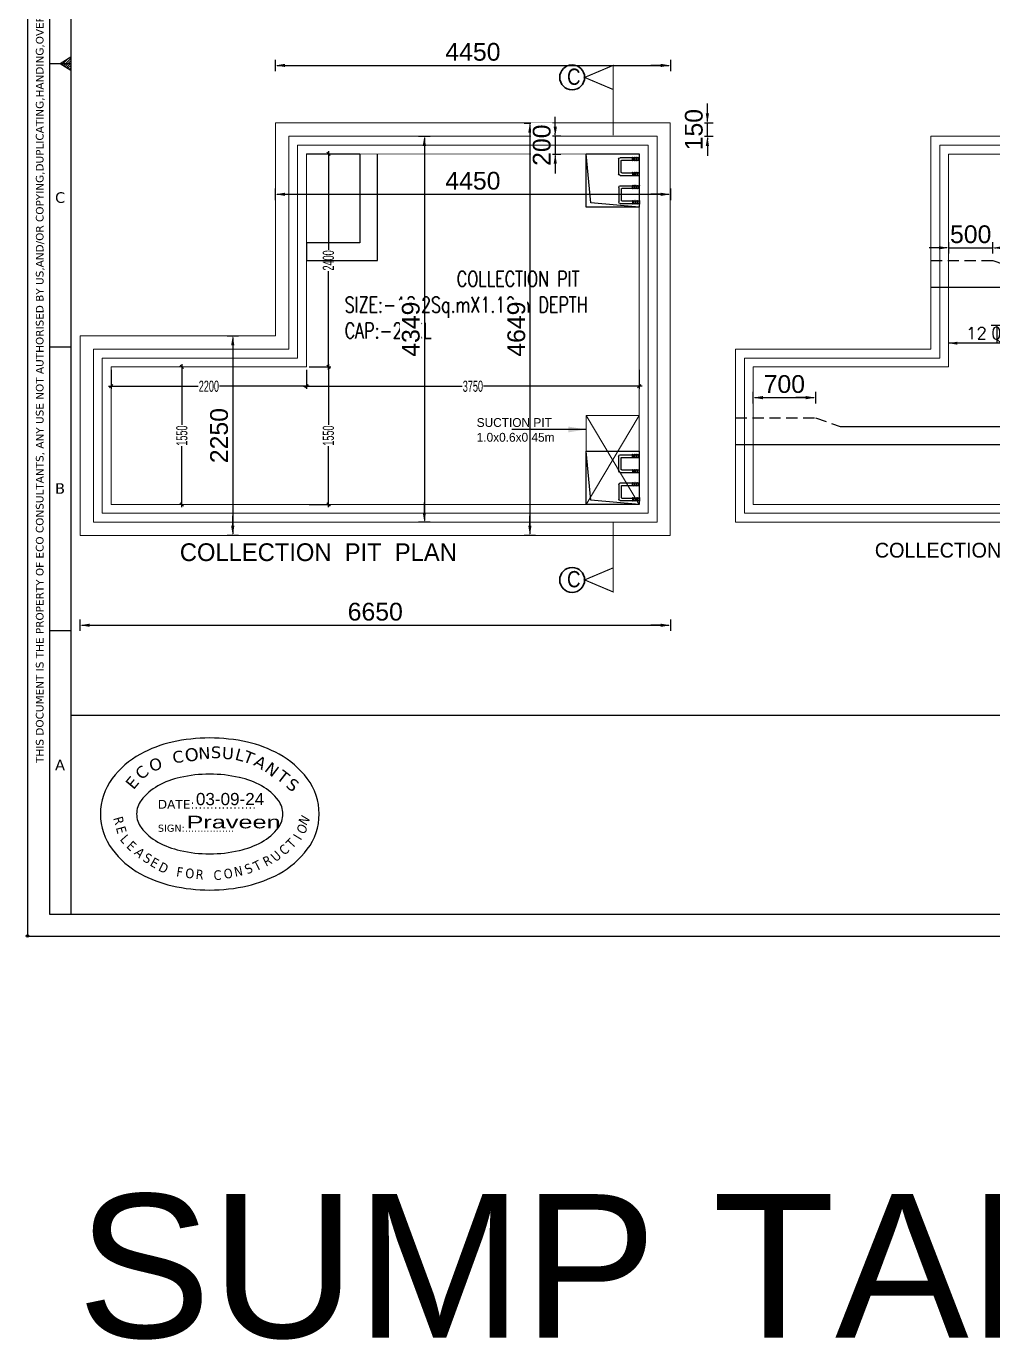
# Model space of a CAD drawing. Extents: x 1878645 to 3043969, y -1160829 to -603973.
# Drawn here: x 2174333 to 2185222, y -778553 to -763747 of the extents above; entities that cross this region are included whole.
import ezdxf
from ezdxf.enums import TextEntityAlignment as Align

# ---------------------------------------------------------------- set-up
doc = ezdxf.new("R2010")
doc.units = 0
doc.header["$LTSCALE"] = 100
doc.header["$PDMODE"] = 66
for name, pattern in [('Hidden', [9.525, 6.35, -3.175]), ('HIDDEN2', [4.7625, 3.175, -1.5875]), ('Taglines', [7, 3, -1, 0.5, -1, 0.5, -1])]:
    doc.linetypes.add(name, pattern=pattern)
doc.layers.get('Defpoints').update_dxf_attribs({"lineweight": 0})
for name, color, linetype in [('01_Master plan_Basement plan (Handicap Toilet)$0$$0$AHC-A-TEXT', 8, 'Continuous'), ('A-DIMN-100', 5, 'Continuous'), ('B-TXT', 7, 'Continuous'), ('BASEMENT SUMP', 200, 'Continuous'), ('BLAOCK PLAN', 251, 'Continuous'), ('Dim', 3, 'Continuous'), ('PHE -SUMP', 200, 'Continuous'), ('PHE-SWD', 40, 'Continuous'), ('PL-Drain', 3, 'Continuous'), ('PS_MH', 252, 'Continuous'), ('REINF', 5, 'Continuous')]:
    doc.layers.add(name, color=color, linetype=linetype)
doc.layers.add('A-GRID-TAG', color=3, linetype='Continuous', lineweight=0)
doc.layers.add('ECO BEAM', color=2, linetype='HIDDEN2', lineweight=35)
doc.styles.add('01_Master plan_Basement plan (Handicap Toilet)$0$$0$STD-100', font='timesi.ttf', dxfattribs={"height": 150})
doc.styles.add('ARIAL', font='arial.ttf')
doc.styles.add('city', font='MISTRAL.TTF')
doc.styles.add('ROMANS', font='simplex.shx', dxfattribs={"width": 0.75})
doc.styles.add('sobha.sed', font='swisscl.ttf', dxfattribs={"width": 0.8})
doc.styles.get("Standard").update_dxf_attribs({"font": 'verdana.ttf'})
doc.styles.add('Tahoma', font='ARIALN.TTF')
doc.styles.add('TEXT', font='tahoma.ttf', dxfattribs={"height": 8})
doc.styles.add('VERDANA', font='verdana.ttf')
doc.dimstyles.new('A-150-DIM-EXT_MAIN(FT)', dxfattribs={"dimscale": 0, "dimtxt": 200, "dimasz": 18, "dimexe": 100, "dimexo": 100, "dimgap": 50, "dimtad": 1, "dimdec": 0, "dimdsep": 46, "dimtxsty": 'ARIAL', "dimblk": 'A3', "dimcen": 0.025, "dimse1": 1, "dimse2": 1, "dimclrd": 256, "dimclre": 256, "dimclrt": 7, "dimazin": 2, "dimtfac": 1, "dimtdec": 0, "dimtix": 1, "dimtmove": 2, "dimatfit": 3, "dimldrblk": 'WSA-DOT-100', "dimfxl": 1, "dimtolj": 1, "dimtzin": 0, "dimarcsym": 0})
doc.dimstyles.new('ARKA', dxfattribs={"dimtxt": 400, "dimasz": 400, "dimexe": 0, "dimexo": 0, "dimgap": 0, "dimtad": 0, "dimdec": 0, "dimzin": 0, "dimdsep": 46, "dimtxsty": 'ROMANS', "dimcen": 0, "dimclrd": 9, "dimclre": 9, "dimclrt": 4, "dimadec": 1, "dimazin": 0, "dimtfac": 0.6, "dimtix": 1, "dimtofl": 0, "dimtmove": 2, "dimatfit": 3, "dimfxl": 1, "dimfrac": 1, "dimtolj": 1, "dimtzin": 0, "dimarcsym": 0})
doc.dimstyles.new('S-25 MM', dxfattribs={"dimscale": 25, "dimtxt": 2.5, "dimasz": 1.5, "dimexe": 1.15, "dimexo": 1.25, "dimgap": 0.1, "dimtad": 0, "dimdec": 0, "dimrnd": 0.0005, "dimzin": 0, "dimdsep": 46, "dimtxsty": 'sobha.sed', "dimblk": 'OBLIQUE', "dimcen": 0.09, "dimdle": 1.25, "dimclrd": 8, "dimclre": 8, "dimclrt": 6, "dimadec": 0, "dimazin": 0, "dimtfac": 1, "dimtdec": 0, "dimtofl": 0, "dimtmove": 1, "dimatfit": 3, "dimfxl": 1, "dimtolj": 1, "dimtzin": 0, "dimlwd": -1, "dimlwe": -1, "dimarcsym": 0})

# ---------------------------------------------------------------- blocks, each defined once
blk = doc.blocks.new('MH CVR')
at = {"layer": 'PS_MH', "color": 7}
for p, q in [((7779739, -121796, 0), (7779739, -121632, 0)), ((7779756, -121614, 0), (7779895, -121614, 0)), ((7779768, -121649, 0), (7779768, -121779, 0)), ((7779774, -121643, 0), (7779895, -121643, 0)), ((7779895, -121647, 0), (7779895, -121610, 0)), ((7779899, -121608, 0), (7779898, -121608, 0)), ((7779899, -121649, 0), (7779898, -121649, 0)), ((7779901, -121647, 0), (7779901, -121610, 0)), ((7779901, -121614, 0), (7779919, -121614, 0)), ((7779901, -121643, 0), (7779919, -121643, 0)), ((7779919, -121647, 0), (7779919, -121610, 0)), ((7779922, -121608, 0), (7779921, -121608, 0)), ((7779922, -121649, 0), (7779921, -121649, 0)), ((7779925, -121647, 0), (7779925, -121610, 0)), ((7779925, -121614, 0), (7779942, -121614, 0)), ((7779925, -121643, 0), (7779942, -121643, 0)), ((7779942, -121647, 0), (7779942, -121610, 0)), ((7779946, -121608, 0), (7779945, -121608, 0)), ((7779946, -121649, 0), (7779945, -121649, 0)), ((7779948, -121647, 0), (7779948, -121610, 0)), ((7779948, -121614, 0), (7779966, -121614, 0)), ((7779948, -121643, 0), (7779966, -121643, 0)), ((7779966, -121647, 0), (7779966, -121610, 0)), ((7779970, -121608, 0), (7779968, -121608, 0)), ((7779970, -121649, 0), (7779968, -121649, 0)), ((7779972, -121647, 0), (7779972, -121610, 0)), ((7779756, -121814, 0), (7779895, -121814, 0)), ((7779774, -121785, 0), (7779895, -121785, 0)), ((7779895, -121781, 0), (7779895, -121817, 0)), ((7779899, -121779, 0), (7779898, -121779, 0)), ((7779899, -121820, 0), (7779898, -121820, 0)), ((7779901, -121781, 0), (7779901, -121817, 0)), ((7779901, -121785, 0), (7779919, -121785, 0)), ((7779901, -121814, 0), (7779919, -121814, 0)), ((7779919, -121781, 0), (7779919, -121817, 0)), ((7779922, -121779, 0), (7779921, -121779, 0)), ((7779922, -121820, 0), (7779921, -121820, 0)), ((7779925, -121781, 0), (7779925, -121817, 0)), ((7779925, -121785, 0), (7779942, -121785, 0)), ((7779925, -121814, 0), (7779942, -121814, 0)), ((7779942, -121781, 0), (7779942, -121817, 0)), ((7779946, -121779, 0), (7779945, -121779, 0)), ((7779946, -121820, 0), (7779945, -121820, 0)), ((7779948, -121781, 0), (7779948, -121817, 0)), ((7779948, -121785, 0), (7779966, -121785, 0)), ((7779948, -121814, 0), (7779966, -121814, 0)), ((7779966, -121781, 0), (7779966, -121817, 0)), ((7779970, -121779, 0), (7779968, -121779, 0)), ((7779970, -121820, 0), (7779968, -121820, 0)), ((7779972, -121781, 0), (7779972, -121817, 0)), ((7779737, -122113, 0), (7779737, -121949, 0)), ((7779755, -121931, 0), (7779894, -121931, 0)), ((7779766, -121966, 0), (7779766, -122096, 0)), ((7779772, -121960, 0), (7779894, -121960, 0)), ((7779894, -121964, 0), (7779894, -121928, 0)), ((7779897, -121925, 0), (7779896, -121925, 0)), ((7779897, -121966, 0), (7779896, -121966, 0)), ((7779900, -121964, 0), (7779900, -121928, 0)), ((7779900, -121931, 0), (7779917, -121931, 0)), ((7779900, -121960, 0), (7779917, -121960, 0)), ((7779917, -121964, 0), (7779917, -121928, 0)), ((7779921, -121925, 0), (7779920, -121925, 0)), ((7779921, -121966, 0), (7779920, -121966, 0)), ((7779923, -121964, 0), (7779923, -121928, 0)), ((7779923, -121931, 0), (7779941, -121931, 0)), ((7779923, -121960, 0), (7779941, -121960, 0)), ((7779941, -121964, 0), (7779941, -121928, 0)), ((7779944, -121925, 0), (7779943, -121925, 0)), ((7779944, -121966, 0), (7779943, -121966, 0)), ((7779947, -121964, 0), (7779947, -121928, 0)), ((7779947, -121931, 0), (7779964, -121931, 0)), ((7779947, -121960, 0), (7779964, -121960, 0)), ((7779964, -121964, 0), (7779964, -121928, 0)), ((7779968, -121925, 0), (7779967, -121925, 0)), ((7779968, -121966, 0), (7779967, -121966, 0)), ((7779970, -121964, 0), (7779970, -121928, 0)), ((7779755, -122131, 0), (7779894, -122131, 0)), ((7779772, -122102, 0), (7779894, -122102, 0)), ((7779894, -122098, 0), (7779894, -122135, 0)), ((7779897, -122096, 0), (7779896, -122096, 0)), ((7779897, -122137, 0), (7779896, -122137, 0)), ((7779900, -122098, 0), (7779900, -122135, 0)), ((7779900, -122102, 0), (7779917, -122102, 0)), ((7779900, -122131, 0), (7779917, -122131, 0)), ((7779917, -122098, 0), (7779917, -122135, 0)), ((7779921, -122096, 0), (7779920, -122096, 0)), ((7779921, -122137, 0), (7779920, -122137, 0)), ((7779923, -122098, 0), (7779923, -122135, 0)), ((7779923, -122102, 0), (7779941, -122102, 0)), ((7779923, -122131, 0), (7779941, -122131, 0)), ((7779941, -122098, 0), (7779941, -122135, 0)), ((7779944, -122096, 0), (7779943, -122096, 0)), ((7779944, -122137, 0), (7779943, -122137, 0)), ((7779947, -122098, 0), (7779947, -122135, 0)), ((7779947, -122102, 0), (7779964, -122102, 0)), ((7779947, -122131, 0), (7779964, -122131, 0)), ((7779964, -122098, 0), (7779964, -122135, 0)), ((7779968, -122096, 0), (7779967, -122096, 0)), ((7779968, -122137, 0), (7779967, -122137, 0)), ((7779970, -122098, 0), (7779970, -122135, 0))]:
    blk.add_line(p, q, dxfattribs=at)
at = {"layer": 'PS_MH', "color": 1, "elevation": 0}
blk.add_lwpolyline([(7779970, -121572), (7779424, -121620), (7779370, -122172)], dxfattribs=at)
blk.add_lwpolyline([(7779370, -122172), (7779970, -122172), (7779970, -121572), (7779370, -121572)], close=True, dxfattribs=at)
at = {"layer": 'PS_MH', "color": 7}
for centre, radius, start, end in [((7779756, -121632, 0), 17.6, 90, 180), ((7779756, -121632, 0), 17.6, 90, 180), ((7779774, -121649, 0), 5.88, 90, 180), ((7779774, -121649, 0), 5.88, 90, 180), ((7779898, -121610, 0), 2.35, 90, 180), ((7779898, -121647, 0), 2.35, 180, 270), ((7779899, -121610, 0), 2.35, 0, 90), ((7779899, -121647, 0), 2.35, 270, 0), ((7779921, -121610, 0), 2.35, 90, 180), ((7779921, -121647, 0), 2.35, 180, 270), ((7779922, -121610, 0), 2.35, 0, 90), ((7779922, -121647, 0), 2.35, 270, 0), ((7779945, -121610, 0), 2.35, 90, 180), ((7779945, -121647, 0), 2.35, 180, 270), ((7779946, -121610, 0), 2.35, 0, 90), ((7779946, -121647, 0), 2.35, 270, 0), ((7779968, -121610, 0), 2.35, 90, 180), ((7779968, -121647, 0), 2.35, 180, 270), ((7779970, -121610, 0), 2.35, 0, 90), ((7779970, -121647, 0), 2.35, 270, 0), ((7779756, -121796, 0), 17.6, 180, 270), ((7779756, -121796, 0), 17.6, 180, 270), ((7779774, -121779, 0), 5.88, 180, 270), ((7779774, -121779, 0), 5.88, 180, 270), ((7779898, -121781, 0), 2.35, 90, 180), ((7779898, -121817, 0), 2.35, 180, 270), ((7779899, -121781, 0), 2.35, 0, 90), ((7779899, -121817, 0), 2.35, 270, 0), ((7779921, -121781, 0), 2.35, 90, 180), ((7779921, -121817, 0), 2.35, 180, 270), ((7779922, -121781, 0), 2.35, 0, 90), ((7779922, -121817, 0), 2.35, 270, 0), ((7779945, -121781, 0), 2.35, 90, 180), ((7779945, -121817, 0), 2.35, 180, 270), ((7779946, -121781, 0), 2.35, 0, 90), ((7779946, -121817, 0), 2.35, 270, 0), ((7779968, -121781, 0), 2.35, 90, 180), ((7779968, -121817, 0), 2.35, 180, 270), ((7779970, -121781, 0), 2.35, 0, 90), ((7779970, -121817, 0), 2.35, 270, 0), ((7779755, -121949, 0), 17.6, 90, 180), ((7779755, -121949, 0), 17.6, 90, 180), ((7779772, -121966, 0), 5.88, 90, 180), ((7779772, -121966, 0), 5.88, 90, 180), ((7779896, -121928, 0), 2.35, 90, 180), ((7779896, -121964, 0), 2.35, 180, 270), ((7779897, -121928, 0), 2.35, 0, 90), ((7779897, -121964, 0), 2.35, 270, 0), ((7779920, -121928, 0), 2.35, 90, 180), ((7779920, -121964, 0), 2.35, 180, 270), ((7779921, -121928, 0), 2.35, 0, 90), ((7779921, -121964, 0), 2.35, 270, 0), ((7779943, -121928, 0), 2.35, 90, 180), ((7779943, -121964, 0), 2.35, 180, 270), ((7779944, -121928, 0), 2.35, 0, 90), ((7779944, -121964, 0), 2.35, 270, 0), ((7779967, -121928, 0), 2.35, 90, 180), ((7779967, -121964, 0), 2.35, 180, 270), ((7779968, -121928, 0), 2.35, 0, 90), ((7779968, -121964, 0), 2.35, 270, 0), ((7779755, -122113, 0), 17.6, 180, 270), ((7779755, -122113, 0), 17.6, 180, 270), ((7779772, -122096, 0), 5.88, 180, 270), ((7779772, -122096, 0), 5.88, 180, 270), ((7779896, -122098, 0), 2.35, 90, 180), ((7779896, -122135, 0), 2.35, 180, 270), ((7779897, -122098, 0), 2.35, 0, 90), ((7779897, -122135, 0), 2.35, 270, 0), ((7779920, -122098, 0), 2.35, 90, 180), ((7779920, -122135, 0), 2.35, 180, 270), ((7779921, -122098, 0), 2.35, 0, 90), ((7779921, -122135, 0), 2.35, 270, 0), ((7779943, -122098, 0), 2.35, 90, 180), ((7779943, -122135, 0), 2.35, 180, 270), ((7779944, -122098, 0), 2.35, 0, 90), ((7779944, -122135, 0), 2.35, 270, 0), ((7779967, -122098, 0), 2.35, 90, 180), ((7779967, -122135, 0), 2.35, 180, 270), ((7779968, -122098, 0), 2.35, 0, 90), ((7779968, -122135, 0), 2.35, 270, 0)]:
    blk.add_arc(centre, radius, start, end, dxfattribs=at)
blk = doc.blocks.new('A$C0F3E0099')
at = {"layer": 'PHE -SUMP'}
blk.add_blockref('MH CVR', (-7779970, 122172, 0), dxfattribs=at)
blk = doc.blocks.new('zw$7829')
at = {"layer": 'BLAOCK PLAN', "xscale": 0.001463938177039381, "yscale": 0.001463938177039381, "zscale": 0.001463938177039381, "rotation": 180}
blk.add_blockref('A$C0F3E0099', (0, -0.05), dxfattribs=at)
blk = doc.blocks.new('_OBLIQUE')
at = {"color": 0, "linetype": 'ByBlock'}
blk.add_line((-0.5, -0.5), (0.5, 0.5), dxfattribs=at)
blk = doc.blocks.new('*D924')
at = {"layer": 'Defpoints', "color": 0, "transparency": 16777216}
for p in [(2176086, -767586), (2176093, -767586), (2176093, -769136)]:
    blk.add_point(p, dxfattribs=at)
at = {"layer": 'Dim', "color": 8, "transparency": 16777216}
for p, q in [((2176086, -767555), (2176086, -768241)), ((2176062, -767586), (2176058, -767586)), ((2176086, -769167), (2176086, -768481)), ((2176062, -769136), (2176058, -769136))]:
    blk.add_line(p, q, dxfattribs=at)
at = {"layer": 'Dim', "color": 8, "transparency": 16777216, "xscale": 37.5, "yscale": 37.5, "zscale": 37.5}
for p, rotation in [((2176086, -767586), 90), ((2176086, -769136), 270)]:
    blk.add_blockref('_OBLIQUE', p, dxfattribs=dict(at, rotation=rotation))
at = {"layer": 'Dim', "color": 6, "transparency": 16777216, "insert": (2176086, -768361), "char_height": 125, "attachment_point": 5, "rotation": 90, "style": 'sobha.sed'}
blk.add_mtext('\\A1;1550', dxfattribs=at)
blk = doc.blocks.new('*D925')
at = {"layer": 'Defpoints', "color": 0, "transparency": 16777216}
for p in [(2175290, -767586), (2177490, -767586), (2177490, -767805)]:
    blk.add_point(p, dxfattribs=at)
at = {"layer": 'Dim', "color": 8, "transparency": 16777216}
for p, q in [((2175290, -767618), (2175290, -767834)), ((2177490, -767618), (2177490, -767834)), ((2175258, -767805), (2176268, -767805)), ((2177521, -767805), (2176511, -767805))]:
    blk.add_line(p, q, dxfattribs=at)
at = {"layer": 'Dim', "color": 8, "transparency": 16777216, "xscale": 37.5, "yscale": 37.5, "zscale": 37.5, "rotation": 180}
blk.add_blockref('_OBLIQUE', (2175290, -767805), dxfattribs=at)
at = {"layer": 'Dim', "color": 8, "transparency": 16777216, "xscale": 37.5, "yscale": 37.5, "zscale": 37.5}
blk.add_blockref('_OBLIQUE', (2177490, -767805), dxfattribs=at)
at = {"layer": 'Dim', "color": 6, "transparency": 16777216, "insert": (2176390, -767805), "char_height": 125, "attachment_point": 5, "style": 'sobha.sed'}
blk.add_mtext('\\A1;2200', dxfattribs=at)
blk = doc.blocks.new('*D926')
at = {"layer": 'Defpoints', "color": 0, "transparency": 16777216}
for p in [(2177490, -767586), (2181240, -767586), (2181240, -767805)]:
    blk.add_point(p, dxfattribs=at)
at = {"layer": 'Dim', "color": 8, "transparency": 16777216}
for p, q in [((2177490, -767618), (2177490, -767834)), ((2181240, -767618), (2181240, -767834)), ((2177458, -767805), (2179243, -767805)), ((2181271, -767805), (2179486, -767805))]:
    blk.add_line(p, q, dxfattribs=at)
at = {"layer": 'Dim', "color": 8, "transparency": 16777216, "xscale": 37.5, "yscale": 37.5, "zscale": 37.5, "rotation": 180}
blk.add_blockref('_OBLIQUE', (2177490, -767805), dxfattribs=at)
at = {"layer": 'Dim', "color": 8, "transparency": 16777216, "xscale": 37.5, "yscale": 37.5, "zscale": 37.5}
blk.add_blockref('_OBLIQUE', (2181240, -767805), dxfattribs=at)
at = {"layer": 'Dim', "color": 6, "transparency": 16777216, "insert": (2179365, -767805), "char_height": 125, "attachment_point": 5, "style": 'sobha.sed'}
blk.add_mtext('\\A1;3750', dxfattribs=at)
blk = doc.blocks.new('*D927')
at = {"layer": 'Defpoints', "color": 0, "transparency": 16777216}
for p in [(2177490, -765186), (2177490, -767586), (2177737, -767586)]:
    blk.add_point(p, dxfattribs=at)
at = {"layer": 'Dim', "color": 8, "transparency": 16777216}
for p, q in [((2177521, -765186), (2177766, -765186)), ((2177737, -765155), (2177737, -766265)), ((2177737, -767618), (2177737, -766508)), ((2177521, -767586), (2177766, -767586))]:
    blk.add_line(p, q, dxfattribs=at)
at = {"layer": 'Dim', "color": 8, "transparency": 16777216, "xscale": 37.5, "yscale": 37.5, "zscale": 37.5}
for p, rotation in [((2177737, -765186), 90), ((2177737, -767586), 270)]:
    blk.add_blockref('_OBLIQUE', p, dxfattribs=dict(at, rotation=rotation))
at = {"layer": 'Dim', "color": 6, "transparency": 16777216, "insert": (2177737, -766386), "char_height": 125, "attachment_point": 5, "rotation": 90, "style": 'sobha.sed'}
blk.add_mtext('\\A1;2400', dxfattribs=at)
blk = doc.blocks.new('*D928')
at = {"layer": 'Defpoints', "color": 0, "transparency": 16777216}
for p in [(2177490, -767586), (2177490, -769136), (2177737, -769136)]:
    blk.add_point(p, dxfattribs=at)
at = {"layer": 'Dim', "color": 8, "transparency": 16777216}
for p, q in [((2177737, -767555), (2177737, -768241)), ((2177521, -767586), (2177766, -767586)), ((2177737, -769167), (2177737, -768481)), ((2177521, -769136), (2177766, -769136))]:
    blk.add_line(p, q, dxfattribs=at)
at = {"layer": 'Dim', "color": 8, "transparency": 16777216, "xscale": 37.5, "yscale": 37.5, "zscale": 37.5}
for p, rotation in [((2177737, -767586), 90), ((2177737, -769136), 270)]:
    blk.add_blockref('_OBLIQUE', p, dxfattribs=dict(at, rotation=rotation))
at = {"layer": 'Dim', "color": 6, "transparency": 16777216, "insert": (2177737, -768361), "char_height": 125, "attachment_point": 5, "rotation": 90, "style": 'sobha.sed'}
blk.add_mtext('\\A1;1550', dxfattribs=at)
blk = doc.blocks.new('A2')
at = {"layer": 'Dim', "linetype": 'ByBlock', "lineweight": -2, "extrusion": (0, 0, -1)}
blk.add_lwpolyline([(6, 0), (12.2, 0)], dxfattribs=at)
blk.add_solid([(6, -1), (0, 0), (6, 1)], dxfattribs=at)
blk = doc.blocks.new('A3')
at = {"layer": 'Dim', "linetype": 'ByBlock', "lineweight": -2}
blk.add_line((0, 3.59), (0, -3.59), dxfattribs=at)
blk.add_blockref('A2', (0, 0), dxfattribs=at)
blk = doc.blocks.new('*D951')
at = {"layer": 'Defpoints', "color": 0, "transparency": 16777216}
for p in [(2185224, -766244), (2184724, -766387), (2185224, -766387)]:
    blk.add_point(p, dxfattribs=at)
at = {"layer": 'Dim', "lineweight": -2, "transparency": 16777216}
for p, q in [((2184706, -766244), (2184688, -766244)), ((2184724, -766244), (2185224, -766244)), ((2185242, -766244), (2185260, -766244))]:
    blk.add_line(p, q, dxfattribs=at)
at = {"layer": 'Dim', "lineweight": -2, "transparency": 16777216, "xscale": 18, "yscale": 18, "zscale": 18}
blk.add_blockref('A3', (2184724, -766244), dxfattribs=at)
at = {"layer": 'Dim', "lineweight": -2, "transparency": 16777216, "xscale": 18, "yscale": 18, "zscale": 18, "rotation": 180}
blk.add_blockref('A3', (2185224, -766244), dxfattribs=at)
at = {"layer": 'Dim', "color": 7, "transparency": 16777216, "insert": (2184974, -766092), "char_height": 200, "attachment_point": 5, "style": 'ARIAL'}
blk.add_mtext('\\A1;500', dxfattribs=at)
blk = doc.blocks.new('WSA-DOT-100')
at = {"layer": 'A-DIMN-100', "color": 5}
for p, q in [((0, -200), (0, 200)), ((-200, 0), (200, 0))]:
    blk.add_line(p, q, dxfattribs=at)
at = {"layer": 'A-DIMN-100', "color": 1, "const_width": 60}
blk.add_lwpolyline([(-30, 0, 1), (30, 0, 1)], format="xyb", close=True, dxfattribs=at)
blk = doc.blocks.new('*D953')
at = {"layer": 'Defpoints', "color": 0, "transparency": 16777216}
for p in [(2183224, -767933), (2182524, -768160), (2183224, -768160)]:
    blk.add_point(p, dxfattribs=at)
at = {"layer": 'Dim', "lineweight": -2, "transparency": 16777216}
blk.add_line((2182542, -767933), (2183206, -767933), dxfattribs=at)
at = {"layer": 'Dim', "lineweight": -2, "transparency": 16777216, "xscale": 18, "yscale": 18, "zscale": 18, "rotation": 180}
blk.add_blockref('A3', (2182524, -767933), dxfattribs=at)
at = {"layer": 'Dim', "lineweight": -2, "transparency": 16777216, "xscale": 18, "yscale": 18, "zscale": 18}
blk.add_blockref('A3', (2183224, -767933), dxfattribs=at)
at = {"layer": 'Dim', "color": 7, "transparency": 16777216, "insert": (2182874, -767781), "char_height": 200, "attachment_point": 5, "style": 'ARIAL'}
blk.add_mtext('\\A1;700', dxfattribs=at)
blk = doc.blocks.new('A$C6DF31FC0')
at = {"layer": 'B-TXT', "linetype": 'Continuous', "lineweight": -2}
for p, q in [((-18, 763094, 24), (206, 763094, 24)), ((94, 763094, 24), (94, 762732, 24)), ((1432, 763094, 24), (1432, 762732, 24)), ((94, 762814, 24), (180, 762732, 24))]:
    blk.add_line(p, q, dxfattribs=at)
at = {"layer": 'B-TXT', "linetype": 'Continuous', "lineweight": -2, "style": 'ROMANS'}
for s, p in [('0', (-20, 762813, 24)), ('@', (209, 762813, 24)), ('C', (1311, 762813, 24))]:
    blk.add_text(s, height=239, dxfattribs=at).set_placement(p)
blk.add_attdef('T', text='', height=239, dxfattribs=at).set_placement((-107, 762809, 24), align=Align.RIGHT)
blk.add_attdef('CC', (537, 762811, 24), '', height=239, dxfattribs=at)
blk = doc.blocks.new('*X866')
at = {"color": 0}
for p, q in [((-1156.63, 7663.54), (-1156.33, 7663.84)), ((-1156.35, 7663.25), (-1156.06, 7663.54)), ((-1156.06, 7663.54), (-1154.81, 7664.79)), ((-1156, 7663.03), (-1155.5, 7663.54)), ((-1155.65, 7662.82), (-1154.93, 7663.54)), ((-1155.5, 7663.54), (-1154.31, 7664.73)), ((-1155.31, 7662.6), (-1154.36, 7663.54)), ((-1154.93, 7663.54), (-1154.31, 7664.16)), ((-1154.96, 7662.38), (-1154.31, 7663.03)), ((-1154.61, 7662.16), (-1154.31, 7662.47))]:
    blk.add_line(p, q, dxfattribs=at)
blk = doc.blocks.new('ODGFNGH')
at = {"color": 1, "true_color": 0xfb1803}
for centre, radius, start, end in [((116.3, 34.1, -153.6), 143.6, 102.8503, 118.8426), ((128.6, -20.2, -153.6), 199.2, 90, 102.8503), ((128.6, -20.2, -153.6), 199.2, 77.1497, 90), ((141, 34.1, -153.6), 143.6, 61.1574, 77.1497), ((97.5, 68.2, -153.6), 104.6, 118.8426, 143.0522), ((159.8, 68.2, -153.6), 104.6, 36.9478, 61.1574), ((69.2, 89.5, -153.6), 69.2, 143.0522, 180), ((116.3, 34.1, 12.6), 101, 102.8503, 118.8426), ((128.6, -20.2, 12.6), 156.6, 90, 102.8503), ((128.6, -20.2, 12.6), 156.6, 77.1497, 90), ((141, 34.1, 12.6), 101, 61.1574, 77.1497), ((188.1, 89.5, -153.6), 69.2, 0, 36.9478), ((97.5, 68.2, 12.6), 62, 118.8426, 143.0522), ((159.8, 68.2, 12.6), 62, 36.9478, 61.1574), ((69.2, 89.5, 12.6), 26.6, 143.0522, 180), ((188.1, 89.5, 12.6), 26.6, 0, 36.9478), ((69.2, 89.5, -153.6), 69.2, 180, 216.9478), ((69.2, 89.5, 12.6), 26.6, 180, 216.9478), ((188.1, 89.5, 12.6), 26.6, 323.0522, 0), ((188.1, 89.5, -153.6), 69.2, 323.0522, 0), ((97.5, 110.8, 12.6), 62, 216.9478, 241.1574), ((159.8, 110.8, 12.6), 62, 298.8426, 323.0522), ((159.8, 110.8, 12.6), 62, 298.8426, 323.0522), ((97.5, 110.8, -153.6), 104.6, 216.9478, 241.1574), ((116.3, 145, 12.6), 101, 241.1574, 257.1497), ((128.6, 199.2, 12.6), 156.6, 257.1497, 270), ((128.6, 199.2, 12.6), 156.6, 270, 282.8503), ((141, 145, 12.6), 101, 282.8503, 298.8426), ((159.8, 110.8, -153.6), 104.6, 298.8426, 323.0522), ((159.8, 110.8, -153.6), 104.6, 298.8426, 323.0522), ((116.3, 145, -153.6), 143.6, 241.1574, 257.1497), ((141, 145, -153.6), 143.6, 282.8503, 298.8426), ((128.6, 199.2, -153.6), 199.2, 257.1497, 270), ((128.6, 199.2, -153.6), 199.2, 270, 282.8503)]:
    blk.add_arc(centre, radius, start, end, dxfattribs=at)
for s, height, rotation, p in [('O', 13.9, 15.2232, (59.5, 139.1, -153.6)), ('C', 13.9, 8.6258, (85.8, 148.9, -153.6)), ('O', 15.2, 8.4461, (100.4, 150.6, -153.6)), ('N', 13.9, 3.7479, (115.6, 153.7, -153.6)), ('S', 13.9, 359.4657, (129.9, 155.2, -153.6)), ('U', 13.9, 356.5441, (142.7, 154.5, -153.6)), ('L', 13.9, 345.2856, (157.4, 153.6, -153.6)), ('T', 13.9, 338.4345, (166.7, 151.8, -153.6)), ('A', 13.9, 330.4344, (179.1, 147.4, -153.6)), ('C', 13.9, 42.5219, (48.6, 128.8, -153.6)), ('N', 13.9, 322.1726, (192, 140.8, -153.6)), ('T', 13.9, 322.1726, (206.2, 131.3, -153.6)), ('E', 13.9, 50.2729, (38.9, 117.3, -153.6)), ('S', 13.9, 322.1726, (217.2, 122, -153.6))]:
    blk.add_text(s, height=height, rotation=rotation, dxfattribs=at).set_placement(p)
at = {"style": 'ARIAL'}
blk.add_text('03-09-24', height=14.36, dxfattribs=at).set_placement((112.4, 99.9))
at = {"color": 1, "true_color": 0xfb1803}
for s, height, p in [('DATE:................', 10.389, (67.5, 95.7, -153.6)), ('SIGN:................', 8.311, (67.6, 68.6, -153.6))]:
    blk.add_text(s, height=height, dxfattribs=at).set_placement(p)
at = {"color": 1, "true_color": 0xfb1803, "style": 'TEXT'}
for s, rotation, p in [('R', 285.4614, (15, 84.7, -153.6)), ('N', 58.5784, (241.9, 75.1, -153.6)), ('E', 285.4614, (18.1, 73.3, -153.6)), ('L', 311.2552, (22.3, 59.2, -153.6)), ('T', 46.8046, (225.6, 48.2, -153.6)), ('I', 58.5784, (235.6, 57.8, -153.6)), ('O', 58.5784, (239.3, 64.6, -153.6)), ('E', 316.0574, (29.8, 50.8, -153.6)), ('A', 316.0574, (39.2, 43.1, -153.6)), ('U', 42.0025, (206.6, 32.5, -153.6)), ('C', 42.0025, (216.4, 40.2, -153.6)), ('S', 330.784, (49.1, 34.6, -153.6)), ('E', 330.784, (57.4, 29.2, -153.6)), ('D', 333.3835, (67.2, 23.4, -153.6)), ('S', 24.6764, (172.8, 18.3, -153.6)), ('T', 27.2758, (183.5, 21.9, -153.6)), ('R', 27.2758, (194.8, 27.3, -153.6)), ('F', 351.6153, (88.8, 16.2, -153.6)), ('O', 356.0906, (99.6, 14.3, -153.6)), ('R', 354.4868, (111.7, 13.1, -153.6)), ('C', 4.6149, (133.6, 11.5, -153.6)), ('O', 12.0375, (146.4, 12.8, -153.6)), ('N', 12.0375, (158.6, 15.5, -153.6))]:
    blk.add_text(s, height=11.3, rotation=rotation, dxfattribs=at).set_placement(p)
at = {"color": 5, "true_color": 0x0602fc, "style": 'city', "width": 1.5}
blk.add_text('Praveen', height=14.82, dxfattribs=at).set_placement((101.3, 72.6, -58.9))
blk = doc.blocks.new('*D1387')
at = {"layer": 'Defpoints', "color": 0}
for p in [(2178818, -764987), (2178818, -769336), (2178818, -769336)]:
    blk.add_point(p, dxfattribs=at)
at = {"layer": 'Dim', "lineweight": -2}
blk.add_line((2178818, -765005), (2178818, -769318), dxfattribs=at)
at = {"layer": 'Dim', "lineweight": -2, "xscale": 18, "yscale": 18, "zscale": 18}
for p, rotation in [((2178818, -764987), 90), ((2178818, -769336), 270)]:
    blk.add_blockref('A3', p, dxfattribs=dict(at, rotation=rotation))
at = {"layer": 'Dim', "color": 7, "insert": (2178666, -767161), "char_height": 200, "attachment_point": 5, "rotation": 90, "style": 'ARIAL', "bg_fill": 3, "box_fill_scale": 1.1, "bg_fill_color": 257, "bg_fill_transparency": 0}
blk.add_mtext('\\A1;4349', dxfattribs=at)
blk = doc.blocks.new('*D2380')
at = {"layer": 'Defpoints', "color": 0}
for p in [(2181262, -764837), (2181262, -764987)]:
    blk.add_point(p, dxfattribs=at)
at = {"layer": 'Dim', "lineweight": -2}
for p, q in [((2182007, -764819), (2182007, -764801)), ((2182007, -764987), (2182007, -764837)), ((2182007, -765005), (2182007, -765023))]:
    blk.add_line(p, q, dxfattribs=at)
at = {"layer": 'Dim', "lineweight": -2, "xscale": 18, "yscale": 18, "zscale": 18}
for p, rotation in [((2182007, -764837), 270), ((2182007, -764987), 90)]:
    blk.add_blockref('A3', p, dxfattribs=dict(at, rotation=rotation))
at = {"layer": 'Dim', "color": 7, "insert": (2181855, -764912), "char_height": 200, "attachment_point": 5, "rotation": 90, "style": 'ARIAL', "bg_fill": 3, "box_fill_scale": 1.1, "bg_fill_color": 257, "bg_fill_transparency": 0}
blk.add_mtext('\\A1;150', dxfattribs=at)
at = {"layer": 'Defpoints', "color": 0}
blk.add_point((2182007, -764837), dxfattribs=at)
blk = doc.blocks.new('*D2381')
at = {"layer": 'Defpoints', "color": 0}
for p in [(2180007, -764837), (2180007, -769486), (2180007, -769486)]:
    blk.add_point(p, dxfattribs=at)
at = {"layer": 'Dim', "lineweight": -2}
blk.add_line((2180007, -764855), (2180007, -769468), dxfattribs=at)
at = {"layer": 'Dim', "lineweight": -2, "xscale": 18, "yscale": 18, "zscale": 18}
for p, rotation in [((2180007, -764837), 90), ((2180007, -769486), 270)]:
    blk.add_blockref('A3', p, dxfattribs=dict(at, rotation=rotation))
at = {"layer": 'Dim', "color": 7, "insert": (2179855, -767161), "char_height": 200, "attachment_point": 5, "rotation": 90, "style": 'ARIAL', "bg_fill": 3, "box_fill_scale": 1.1, "bg_fill_color": 257, "bg_fill_transparency": 0}
blk.add_mtext('\\A1;4649', dxfattribs=at)
blk = doc.blocks.new('*D2382')
at = {"layer": 'Defpoints', "color": 0}
for p in [(2174940, -768361), (2181590, -768361), (2181590, -770499)]:
    blk.add_point(p, dxfattribs=at)
at = {"layer": 'Dim', "lineweight": -2}
blk.add_line((2174958, -770499), (2181572, -770499), dxfattribs=at)
at = {"layer": 'Dim', "lineweight": -2, "xscale": 18, "yscale": 18, "zscale": 18, "rotation": 180}
blk.add_blockref('A3', (2174940, -770499), dxfattribs=at)
at = {"layer": 'Dim', "lineweight": -2, "xscale": 18, "yscale": 18, "zscale": 18}
blk.add_blockref('A3', (2181590, -770499), dxfattribs=at)
at = {"layer": 'Dim', "color": 7, "insert": (2178265, -770347), "char_height": 200, "attachment_point": 5, "style": 'ARIAL', "bg_fill": 3, "box_fill_scale": 1.1, "bg_fill_color": 257, "bg_fill_transparency": 0}
blk.add_mtext('\\A1;6650', dxfattribs=at)
blk = doc.blocks.new('*D2383')
at = {"layer": 'Defpoints', "color": 0}
for p in [(2181590, -764188), (2177140, -766036), (2181590, -766036)]:
    blk.add_point(p, dxfattribs=at)
at = {"layer": 'Dim', "lineweight": -2}
blk.add_line((2177158, -764188), (2181572, -764188), dxfattribs=at)
at = {"layer": 'Dim', "lineweight": -2, "xscale": 18, "yscale": 18, "zscale": 18, "rotation": 180}
blk.add_blockref('A3', (2177140, -764188), dxfattribs=at)
at = {"layer": 'Dim', "lineweight": -2, "xscale": 18, "yscale": 18, "zscale": 18}
blk.add_blockref('A3', (2181590, -764188), dxfattribs=at)
at = {"layer": 'Dim', "color": 7, "insert": (2179365, -764036), "char_height": 200, "attachment_point": 5, "style": 'ARIAL', "bg_fill": 3, "box_fill_scale": 1.1, "bg_fill_color": 257, "bg_fill_transparency": 0}
blk.add_mtext('\\A1;4450', dxfattribs=at)
blk = doc.blocks.new('*D2384')
at = {"layer": 'Defpoints', "color": 0}
for p in [(2181590, -765641), (2177140, -766036), (2181590, -766036)]:
    blk.add_point(p, dxfattribs=at)
at = {"layer": 'Dim', "lineweight": -2}
blk.add_line((2177158, -765641), (2181572, -765641), dxfattribs=at)
at = {"layer": 'Dim', "lineweight": -2, "xscale": 18, "yscale": 18, "zscale": 18, "rotation": 180}
blk.add_blockref('A3', (2177140, -765641), dxfattribs=at)
at = {"layer": 'Dim', "lineweight": -2, "xscale": 18, "yscale": 18, "zscale": 18}
blk.add_blockref('A3', (2181590, -765641), dxfattribs=at)
at = {"layer": 'Dim', "color": 7, "insert": (2179365, -765489), "char_height": 200, "attachment_point": 5, "style": 'ARIAL', "bg_fill": 3, "box_fill_scale": 1.1, "bg_fill_color": 257, "bg_fill_transparency": 0}
blk.add_mtext('\\A1;4450', dxfattribs=at)
blk = doc.blocks.new('*D2385')
at = {"layer": 'Defpoints', "color": 0}
for p in [(2176659, -767236), (2176659, -769486), (2176659, -769486)]:
    blk.add_point(p, dxfattribs=at)
at = {"layer": 'Dim', "lineweight": -2}
blk.add_line((2176659, -767254), (2176659, -769468), dxfattribs=at)
at = {"layer": 'Dim', "lineweight": -2, "xscale": 18, "yscale": 18, "zscale": 18}
for p, rotation in [((2176659, -767236), 90), ((2176659, -769486), 270)]:
    blk.add_blockref('A3', p, dxfattribs=dict(at, rotation=rotation))
at = {"layer": 'Dim', "color": 7, "insert": (2176506, -768361), "char_height": 200, "attachment_point": 5, "rotation": 90, "style": 'ARIAL', "bg_fill": 3, "box_fill_scale": 1.1, "bg_fill_color": 257, "bg_fill_transparency": 0}
blk.add_mtext('\\A1;2250', dxfattribs=at)
blk = doc.blocks.new('*D2386')
at = {"layer": 'Defpoints', "color": 0}
for p in [(2180346, -764987), (2180346, -765187)]:
    blk.add_point(p, dxfattribs=at)
at = {"layer": 'Dim', "lineweight": -2}
for p, q in [((2180293, -764969), (2180293, -764951)), ((2180293, -764987), (2180293, -765187)), ((2180293, -765205), (2180293, -765223))]:
    blk.add_line(p, q, dxfattribs=at)
at = {"layer": 'Dim', "lineweight": -2, "xscale": 18, "yscale": 18, "zscale": 18}
for p, rotation in [((2180293, -764987), 269.9955029421752), ((2180293, -765187), 89.99550294217512)]:
    blk.add_blockref('A3', p, dxfattribs=dict(at, rotation=rotation))
at = {"layer": 'Dim', "color": 7, "insert": (2180141, -765087), "char_height": 200, "attachment_point": 5, "rotation": 89.9955, "style": 'ARIAL', "bg_fill": 3, "box_fill_scale": 1.1, "bg_fill_color": 257, "bg_fill_transparency": 0}
blk.add_mtext('\\A1;200', dxfattribs=at)
at = {"layer": 'Defpoints', "color": 0}
blk.add_point((2180293, -765187), dxfattribs=at)

msp = doc.modelspace()

# ---------------------------------------------------------------- linework, layer by layer
at = {"color": 35}
for p, q in [((2174347.00531, -754338.17401, 0.0006), (2174347.00531, -774002.13208, 0.0006)), ((2174347.00531, -774002.13208, 0.0006), (2201405.22223, -774002.13208, 0.0006))]:
    msp.add_line(p, q, dxfattribs=at)
for p, q in [((2174595.07077, -754576.69849, 0.0006), (2174595.07077, -773754.06662, 0.0006)), ((2174833.59525, -754815.22297, 0.0006), (2174833.59525, -773754.06662, 0.0006)), ((2174595.07077, -764165.38256, 0.0006), (2174833.59525, -764165.38256, 0.0006)), ((2174714.33301, -764165.38256, 0.0006), (2174833.59525, -764090.56839, 0.0006)), ((2174714.33301, -764165.38256, 0.0006), (2174833.59525, -764240.19672, 0.0006)), ((2174595.07077, -767361.61058, 0.0006), (2174833.59525, -767361.61058, 0.0006)), ((2174595.07077, -770557.8386, 0.0006), (2174833.59525, -770557.8386, 0.0006)), ((2201166.69775, -771517.84642, 0.0006), (2174833.59525, -771517.84642, 0.0006)), ((2174595.07077, -773754.06662, 0.0006), (2201166.69775, -773754.06662, 0.0006))]:
    msp.add_line(p, q)
msp.add_circle((2174347.00531, -774002.13208, 0.0006), 14.31147)
at = {"layer": 'A-GRID-TAG', "color": 4, "elevation": 0.0006}
for points in [[(2177289.54717, -764986.4417), (2177289.54717, -767386.45167), (2175089.54717, -767386.45167), (2175089.54717, -769336.05689), (2181439.52955, -769336.05689), (2181439.52955, -764986.76742)], [(2184524.39912, -764986.76742), (2184524.39912, -767386.77739), (2182324.39912, -767386.77739), (2182324.39912, -769336.38262), (2188674.3815, -769336.38262), (2188674.3815, -764987.09315)]]:
    msp.add_lwpolyline(points, close=True, dxfattribs=at)
for points in [[(2177489.53836, -765186.44858), (2177489.53836, -767586.44285), (2175289.53836, -767586.44285), (2175289.53836, -769136.0657), (2181239.53836, -769136.0657), (2181239.53836, -765186.74291), (2177489.53836, -765186.44858)], [(2184724.39031, -765186.77431), (2184724.39031, -767586.76858), (2182524.39031, -767586.76858), (2182524.39031, -769136.39143), (2188474.39031, -769136.39143), (2188474.39031, -765187.06864), (2184724.39031, -765186.77431)]]:
    msp.add_lwpolyline(points, dxfattribs=at)
at = {"layer": 'A-GRID-TAG', "color": 1, "elevation": 0.0006}
msp.add_lwpolyline([(2184624.39912, -765086.77527), (2184624.39912, -767486.77739), (2182424.39912, -767486.77739), (2182424.39912, -769236.38262), (2188574.3815, -769236.38262), (2188574.3815, -765087.0853)], close=True, dxfattribs=at)
at = {"layer": 'A-GRID-TAG', "elevation": 0.0006}
msp.add_lwpolyline([(2180639.53836, -769136.0657), (2180639.53836, -768136.0657), (2181239.53836, -768136.0657)], dxfattribs=at)
at = {"layer": 'A-GRID-TAG', "color": 0, "elevation": 0.0006}
for points in [[(2181239.53836, -768136.0657), (2180639.53836, -769136.0657)], [(2180639.53836, -768136.0657), (2181239.53836, -769136.0657)]]:
    msp.add_lwpolyline(points, dxfattribs=at)
at = {"layer": 'Dim', "color": 3, "elevation": 0.0006}
for points in [[(2177489.53836, -765186.44858), (2178089.53836, -765186.44858), (2178089.53836, -766186.44858), (2177489.53836, -766186.44858)], [(2177489.53836, -766186.44858), (2177489.53836, -766386.44858), (2178289.53836, -766386.44858), (2178289.63254, -765186.51138)]]:
    msp.add_lwpolyline(points, dxfattribs=at)
at = {"layer": 'ECO BEAM', "linetype": 'Taglines', "const_width": 12.5, "elevation": 0.0006}
for points in [[(2180944.37829, -764458.85396), (2180623.82947, -764323.32907), (2180944.37829, -764187.80418), (2180944.37829, -764974.95593)], [(2180944.37829, -769852.15886), (2180623.82947, -769987.68376), (2180944.37829, -770123.20865), (2180944.37829, -769336.05689)]]:
    msp.add_lwpolyline(points, dxfattribs=at)
at = {"layer": 'ECO BEAM', "linetype": 'Continuous'}
for centre in [(2180483.37034, -764323.32907, 0.0006), (2180483.37034, -769987.68376, 0.0006)]:
    msp.add_circle(centre, 140.45913, dxfattribs=at)
at = {"layer": 'PL-Drain', "color": 8}
msp.add_line((2188474.3815, -767319.11859, 0.0006), (2184724.3815, -767319.11859, 0.0006), dxfattribs=at)
msp.add_solid([(2184824.3815, -767335.78525, 0.0006), (2184824.3815, -767302.45192, 0.0006), (2184724.3815, -767319.11859, 0.0006)], dxfattribs=at)
at = {"layer": 'REINF'}
for p, q in [((2184524.39031, -766686.77144, 0.0006), (2187833.30863, -766686.77144, 0.0006)), ((2183503.55133, -768260.19595, 0.0006), (2188674.39031, -768260.19595, 0.0006)), ((2182324.39031, -768460.19595, 0.0006), (2187633.30863, -768460.19595, 0.0006))]:
    msp.add_line(p, q, dxfattribs=at)
at = {"layer": 'REINF', "color": 1, "linetype": 'Hidden', "ltscale": 0.2, "elevation": 0.0006}
for points in [[(2184524.39031, -766386.77144), (2185224.39031, -766386.77144), (2185503.55133, -766486.77144)], [(2182324.39031, -768160.19595), (2183224.39031, -768160.19595), (2183503.55133, -768260.19595)]]:
    msp.add_lwpolyline(points, dxfattribs=at)

# ---------------------------------------------------------------- block references
at = {"xscale": 47.70489584066899, "yscale": 47.70489584066899, "zscale": 47.70489584066899}
msp.add_blockref('*X866', (2229899.65741, -1129753.74476, 0.0006), dxfattribs=at)
at = {"layer": 'Dim', "ltscale": 0.1, "xscale": 0.5660927998578991, "yscale": 0.5660927998578991, "zscale": 0.5660927998578991}
msp.add_blockref('A$C6DF31FC0', (2185215.96156, -1199096.25537, -13.43379), dxfattribs=at).add_auto_attribs({'CC': '150', 'T': '12'})
at = {"layer": 'Dim', "ltscale": 0.5, "xscale": 9.578546936124338, "yscale": 9.578546936124338, "zscale": 9.578546936124338}
msp.add_blockref('ODGFNGH', (2175167.68028, -773483.84159, 564.3276), dxfattribs=at)
at = {"layer": 'PHE-SWD', "ltscale": 0.5, "xscale": -683.0889553067876, "yscale": 683.0889553067876, "zscale": 683.0889553067876}
for p in [(2181239.54717, -765152.29192, 0.0006), (2181239.53836, -768501.90904, 0.0006)]:
    msp.add_blockref('zw$7829', p, dxfattribs=at)

# ---------------------------------------------------------------- texts
msp.add_text('THIS DOCUMENT IS THE PROPERTY OF ECO CONSULTANTS, ANY USE NOT AUTHORISED BY US,AND/OR COPYING,DUPLICATING,HANDING,OVER TO THIRD PARTIES EITHER IN FULL OR IN PART WITHOUT PERMISSIONS IS LIABLE TO CLAIMS.', height=85.86881251, rotation=90).set_placement((2174526.82298, -772051.26974, 0.0006))
at = {"color": 7, "style": 'Tahoma'}
for p in [(2180425.80368, -764406.88174, 0.0006), (2180425.80368, -770071.23642, 0.0006)]:
    msp.add_text('C', height=183.5008, dxfattribs=at).set_placement(p)
for s, p in [('C', (2174657.07814, -765737.27752, 0.0006)), ('B', (2174657.07814, -769016.51904, 0.0006)), ('A', (2174657.07814, -772132.70434, 0.0006))]:
    msp.add_text(s, height=119.26224).set_placement(p)
at = {"color": 2, "style": 'ARIAL'}
msp.add_text(' SUMP TANK DETAILS', height=1618.0896296, dxfattribs=at).set_placement((2174278.52279, -778530.31284))
at = {"color": 4, "insert": (2177920.32519, -767265.20338, 0.0006), "char_height": 175, "attachment_point": 7, "style": 'ROMANS'}
msp.add_mtext('\\pxqc;             COLLECTION PIT\\P\\pql;SIZE:-18.2Sq.mX1.10m DEPTH\\P\\pq*;CAP:-20KL', dxfattribs=at)
at = {"color": 4, "char_height": 200, "width": 6184.1975518, "attachment_point": 1, "style": 'VERDANA'}
for s, insert in [('\\pxqc;{\\fCentury Gothic|b0|i0|c0|p34;COLLECTION  PIT  PLAN}', (2174531.26103, -769575.28325, 0.0006)), ('\\pxqc;{\\fCentury Gothic|b0|i0|c0|p34;\\H0.83333x;COLLECTION PIT  \\H1.2x; TOP SLAB}', (2182470.96663, -769536.08194, 0.0006))]:
    msp.add_mtext(s, dxfattribs=dict(at, insert=insert))
at = {"layer": '01_Master plan_Basement plan (Handicap Toilet)$0$$0$AHC-A-TEXT', "color": 4, "insert": (2183637.90702, -768297.45244, 0.0006), "char_height": 100, "width": 8460.48518, "attachment_point": 5, "style": '01_Master plan_Basement plan (Handicap Toilet)$0$$0$STD-100'}
msp.add_mtext('\\pxql;{\\Fic-romans.shx|c0;\\W1.33;\\W1;SUCTION PIT\\P1.0x0.6x0.45m}', dxfattribs=at)

# ---------------------------------------------------------------- dimensions: what is measured, and where the dimension line sits
at = {"layer": 'Dim'}
for base, p1, p2, angle, dimstyle, override, picture, middle in [((2177737.30131, -767586.44285, 0.0006), (2177489.53836, -765186.44858, 0.0006), (2177489.53836, -767586.44285, 0.0006), 90, 'S-25 MM', {"dimtxt": 5, "dimblk": 'OBLIQUE'}, '*D927', (2177737.30131, -766386.44572, 0.0006)), ((2185224.39031, -766244.42113, 0.0006), (2184724.39031, -766386.77144, 0.0006), (2185224.39031, -766386.77144, 0.0006), 180, 'A-150-DIM-EXT_MAIN(FT)', {"dimscale": 1}, '*D951', (2184974.39031, -766092.30653, 0.0006)), ((2176086.25127, -767586.44285, 0.0006), (2176093.39617, -769136.0657, 0.0006), (2176093.39617, -767586.44285, 0.0006), 90, 'S-25 MM', {"dimtxt": 5, "dimblk": 'OBLIQUE'}, '*D924', (2176086.25127, -768361.25428, 0.0006)), ((2177737.30131, -769136.0657, 0.0006), (2177489.53836, -767586.44285, 0.0006), (2177489.53836, -769136.0657, 0.0006), 90, 'S-25 MM', {"dimtxt": 5, "dimblk": 'OBLIQUE'}, '*D928', (2177737.30131, -768361.25428, 0.0006)), ((2183224.39031, -767932.78742, 0.0006), (2182524.39031, -768160.19595, 0.0006), (2183224.39031, -768160.19595, 0.0006), 180, 'A-150-DIM-EXT_MAIN(FT)', {"dimscale": 1}, '*D953', (2182874.39031, -767780.67282, 0.0006))]:
    dim = msp.add_linear_dim(base=base, p1=p1, p2=p2, angle=angle, dimstyle=dimstyle, override=override, dxfattribs=at)
    dim.commit()
    dim.dimension.update_dxf_attribs({"geometry": picture, "text_midpoint": middle})
for base, p1, p2, picture, middle in [((2177489.53836, -767805.16873, 0.0006), (2175289.53836, -767586.44285, 0.0006), (2177489.53836, -767586.44285, 0.0006), '*D925', (2176389.53836, -767805.16873, 0.0006)), ((2181239.53836, -767805.16873, 0.0006), (2177489.53836, -767586.44285, 0.0006), (2181239.53836, -767586.44285, 0.0006), '*D926', (2179364.53836, -767805.16873, 0.0006))]:
    dim = msp.add_linear_dim(base=base, p1=p1, p2=p2, dimstyle='S-25 MM', override={"dimtxt": 5, "dimblk": 'OBLIQUE'}, dxfattribs=at)
    dim.commit()
    dim.dimension.update_dxf_attribs({"geometry": picture, "text_midpoint": middle})

# ---------------------------------------------------------------- leaders
at = {"layer": 'BASEMENT SUMP', "color": 13}
msp.add_leader([(2180639.53836, -768291.84078, 0.0006), (2179804.14394, -768291.84078, 0.0006)], dimstyle='ARKA', override={"dimasz": 200}, dxfattribs=at)

# ---------------------------------------------------------------- next in the draw order: dimensions: what is measured, and where the dimension line sits
at = {"layer": 'Dim', "color": 40, "true_color": 0xf8d731}
dim = msp.add_aligned_dim(p1=(2178818.43543, -764986.5617, 0.0006), p2=(2178818.43543, -769336.05689, 0.0006), distance=0, dimstyle='A-150-DIM-EXT_MAIN(FT)', override={"dimscale": 1, "dimtfill": 1, "dimarcsym": 1}, dxfattribs=at)
dim.commit()
dim.dimension.update_dxf_attribs({"geometry": '*D1387', "text_midpoint": (2178666.25262, -767161.30929)})

# ---------------------------------------------------------------- next in the draw order: linework, layer by layer
at = {"layer": 'A-GRID-TAG', "color": 1, "elevation": 0.0006}
msp.add_lwpolyline([(2177139.54717, -764836.42992), (2177139.54717, -767236.45167), (2174939.54717, -767236.45167), (2174939.54717, -769486.05689), (2181589.52955, -769486.05689), (2181589.52955, -764836.77919)], close=True, dxfattribs=at)

# ---------------------------------------------------------------- next in the draw order: dimensions: what is measured, and where the dimension line sits
at = {"layer": 'Dim', "color": 40, "true_color": 0xf8d731}
for p1, p2, distance, picture, middle in [((2181261.99788, -764986.75349, 0.0006), (2181261.99788, -764836.75349, 0.0006), -745.35906, '*D2380', (2181855.24235, -764911.75349)), ((2180007.3762, -764836.65501, 0.0006), (2180007.3762, -769486.05689, 0.0006), 0, '*D2381', (2179855.2616, -767161.35595))]:
    dim = msp.add_aligned_dim(p1=p1, p2=p2, distance=distance, dimstyle='A-150-DIM-EXT_MAIN(FT)', override={"dimscale": 1, "dimtfill": 1, "dimarcsym": 1}, dxfattribs=at)
    dim.commit()
    dim.dimension.update_dxf_attribs({"geometry": picture, "text_midpoint": middle})

# ---------------------------------------------------------------- next in the draw order: dimensions: what is measured, and where the dimension line sits
for p1, p2, distance, picture, middle in [((2177139.54717, -766036.44079, 0.0006), (2181589.52955, -766036.44079, 0.0006), 1848.63662, '*D2383', (2179364.53836, -764035.68958)), ((2174939.54717, -768361.25428, 0.0006), (2181589.52955, -768361.25428, 0.0006), -2137.59625, '*D2382', (2178264.53836, -770346.73593))]:
    dim = msp.add_aligned_dim(p1=p1, p2=p2, distance=distance, dimstyle='A-150-DIM-EXT_MAIN(FT)', override={"dimscale": 1, "dimtfill": 1, "dimarcsym": 1}, dxfattribs=at)
    dim.commit()
    dim.dimension.update_dxf_attribs({"geometry": picture, "text_midpoint": middle})

# ---------------------------------------------------------------- next in the draw order: dimensions: what is measured, and where the dimension line sits
for p1, p2, distance, picture, middle in [((2177139.54717, -766036.44079), (2181589.52955, -766036.44079), 395.35177, '*D2384', (2179364.53836, -765488.97443)), ((2176658.58476, -767236.45167, 0.0006), (2176658.58476, -769486.05689, 0.0006), 0, '*D2385', (2176506.47017, -768361.25428))]:
    dim = msp.add_aligned_dim(p1=p1, p2=p2, distance=distance, dimstyle='A-150-DIM-EXT_MAIN(FT)', override={"dimscale": 1, "dimtfill": 1, "dimarcsym": 1}, dxfattribs=at)
    dim.commit()
    dim.dimension.update_dxf_attribs({"geometry": picture, "text_midpoint": middle})

# ---------------------------------------------------------------- next in the draw order: dimensions: what is measured, and where the dimension line sits
dim = msp.add_aligned_dim(p1=(2180345.73634, -764986.68157, 0.0006), p2=(2180345.72064, -765186.67276, 0.0006), distance=-52.24575, dimstyle='A-150-DIM-EXT_MAIN(FT)', override={"dimscale": 1, "dimtfill": 1, "dimarcsym": 1}, dxfattribs=at)
dim.commit()
dim.dimension.update_dxf_attribs({"geometry": '*D2386', "text_midpoint": (2180141.36814, -765086.66113)})

# ---------------------------------------------------------------- next in the draw order: linework, layer by layer
at = {"layer": 'A-GRID-TAG', "color": 8, "elevation": 0.0006}
msp.add_lwpolyline([(2177389.54717, -765086.44955), (2177389.54717, -767486.45167), (2175189.54717, -767486.45167), (2175189.54717, -769236.05689), (2181339.52955, -769236.05689), (2181339.52955, -765086.75957)], close=True, dxfattribs=at)

doc.saveas('drawing.dxf')
